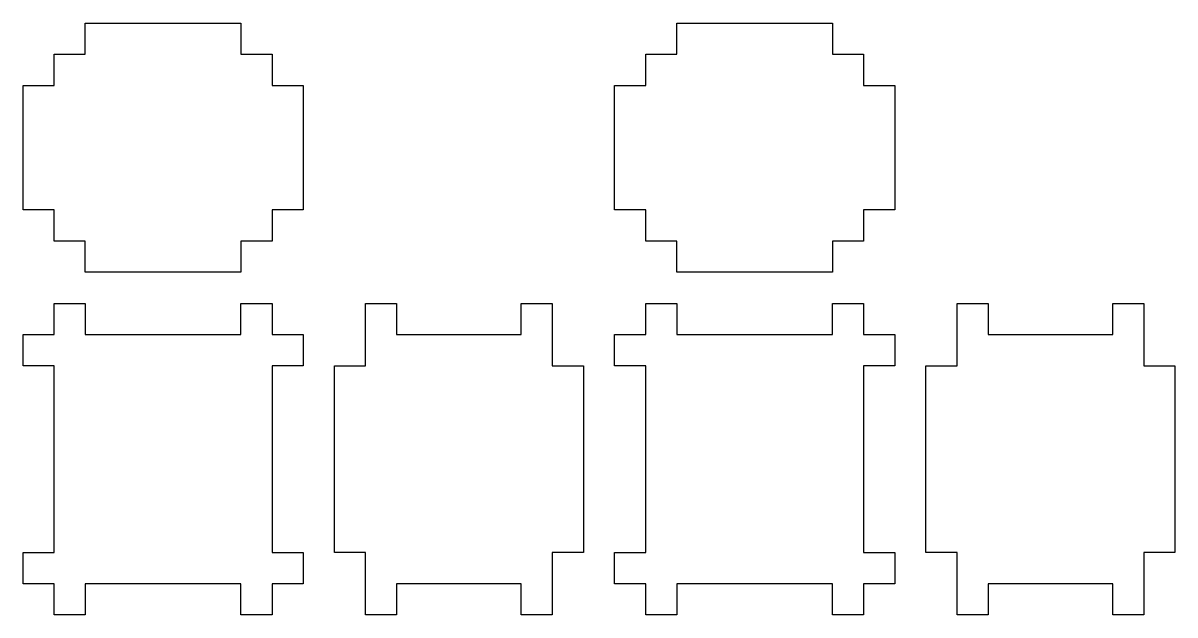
# Model space of a CAD drawing. Extents: x 0 to 37, y 0 to 19.
import ezdxf

# ---------------------------------------------------------------- set-up
doc = ezdxf.new("R2010")
doc.units = 0

msp = doc.modelspace()

# ---------------------------------------------------------------- linework, layer by layer
for points in [[(1, 12), (1, 12), (1, 13), (0, 13), (0, 17), (1, 17), (1, 18), (1, 18), (1, 18), (2, 18), (2, 19), (7, 19), (7, 18), (8, 18), (8, 18), (8, 18), (8, 17), (9, 17), (9, 13), (8, 13), (8, 12), (8, 12), (8, 12), (7, 12), (7, 11), (2, 11), (2, 12), (1, 12), (1, 12)], [(20, 12), (20, 12), (20, 13), (19, 13), (19, 17), (20, 17), (20, 18), (20, 18), (20, 18), (21, 18), (21, 19), (26, 19), (26, 18), (27, 18), (27, 18), (27, 18), (27, 17), (28, 17), (28, 13), (27, 13), (27, 12), (27, 12), (27, 12), (26, 12), (26, 11), (21, 11), (21, 12), (20, 12), (20, 12)], [(1, 1), (0, 1), (0, 2), (1, 2), (1, 8), (0, 8), (0, 9), (1, 9), (1, 10), (2, 10), (2, 9), (7, 9), (7, 10), (8, 10), (8, 9), (9, 9), (9, 8), (8, 8), (8, 2), (9, 2), (9, 1), (8, 1), (8, 0), (7, 0), (7, 1), (2, 1), (2, 0), (1, 0), (1, 1)], [(11, 1), (11, 1), (11, 2), (10, 2), (10, 8), (11, 8), (11, 9), (11, 9), (11, 10), (12, 10), (12, 9), (16, 9), (16, 10), (17, 10), (17, 9), (17, 9), (17, 8), (18, 8), (18, 2), (17, 2), (17, 1), (17, 1), (17, 0), (16, 0), (16, 1), (12, 1), (12, 0), (11, 0), (11, 1)], [(20, 1), (19, 1), (19, 2), (20, 2), (20, 8), (19, 8), (19, 9), (20, 9), (20, 10), (21, 10), (21, 9), (26, 9), (26, 10), (27, 10), (27, 9), (28, 9), (28, 8), (27, 8), (27, 2), (28, 2), (28, 1), (27, 1), (27, 0), (26, 0), (26, 1), (21, 1), (21, 0), (20, 0), (20, 1)], [(30, 1), (30, 1), (30, 2), (29, 2), (29, 8), (30, 8), (30, 9), (30, 9), (30, 10), (31, 10), (31, 9), (35, 9), (35, 10), (36, 10), (36, 9), (36, 9), (36, 8), (37, 8), (37, 2), (36, 2), (36, 1), (36, 1), (36, 0), (35, 0), (35, 1), (31, 1), (31, 0), (30, 0), (30, 1)]]:
    msp.add_lwpolyline(points, close=True)

doc.saveas('drawing.dxf')
